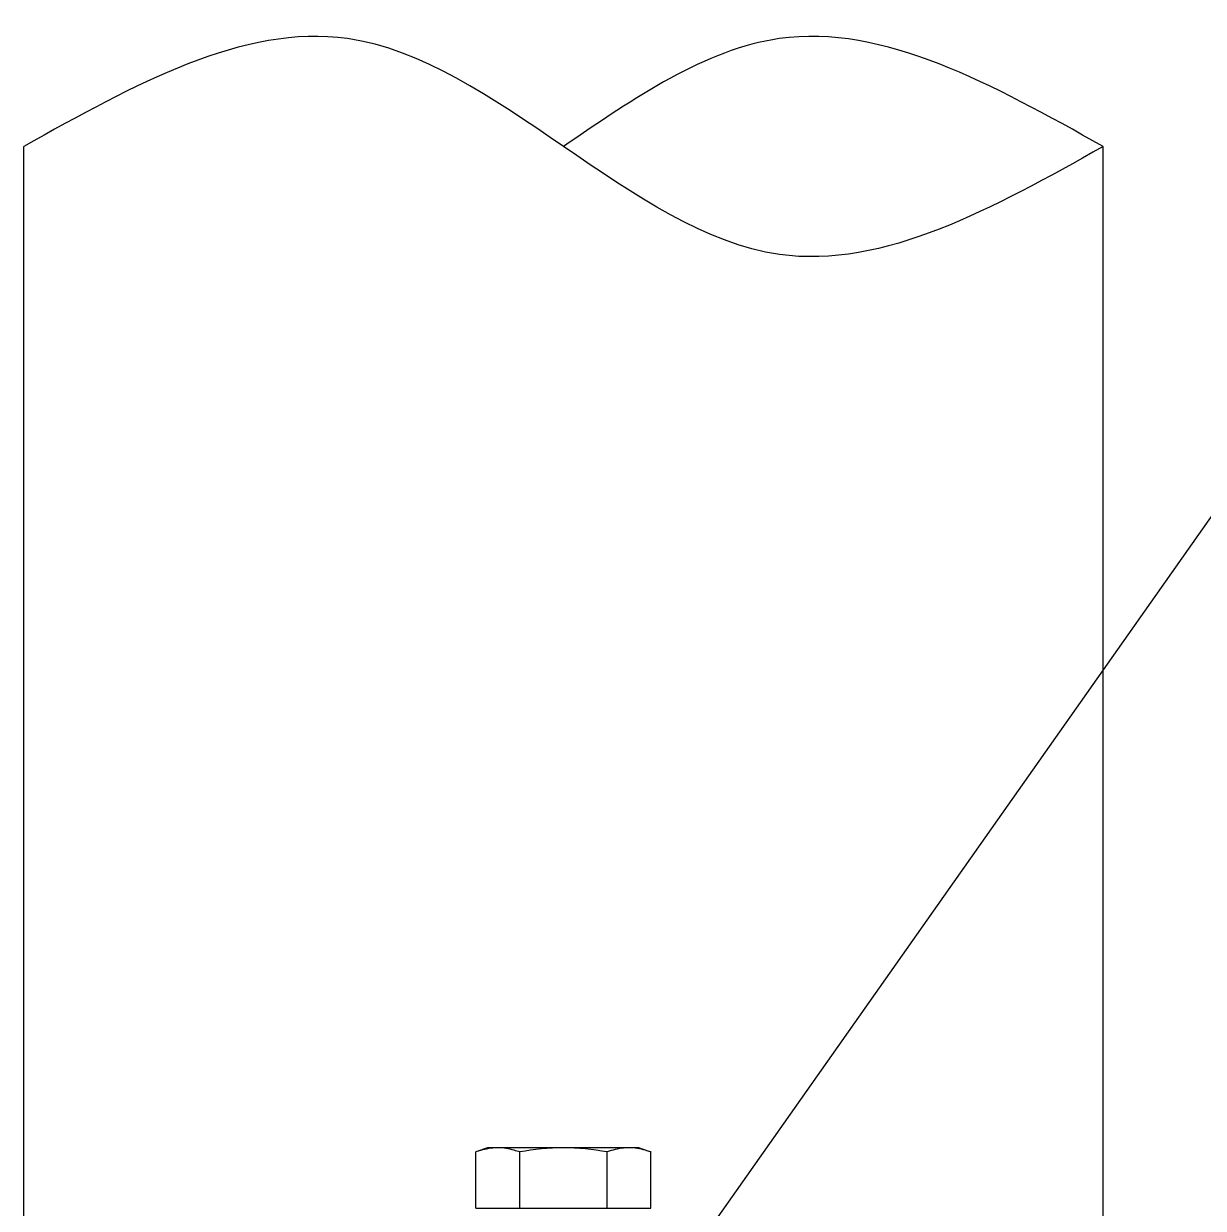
# Model space of a CAD drawing. Extents: x 185245 to 2166646, y -19957 to 815000.
# Drawn here: x 2007384 to 2008426, y 676373 to 677420 of the extents above; entities that cross this region are included whole.
import ezdxf

# ---------------------------------------------------------------- set-up
doc = ezdxf.new("R2010")
doc.units = 0
doc.header["$LTSCALE"] = 1000
doc.header["$MEASUREMENT"] = 0
doc.styles.get("Standard").update_dxf_attribs({"font": 'gbenor.shx', "bigfont": 'gbcbig.shx'})
doc.dimstyles.get("Standard").update_dxf_attribs({"dimscale": 100, "dimtxt": 3.5, "dimasz": 1, "dimexe": 2.5, "dimexo": 3, "dimgap": 1.5, "dimtad": 1, "dimdec": 0, "dimzin": 0, "dimdsep": 46, "dimtxsty": 'Standard', "dimblk": 'ARCHTICK', "dimcen": 0.09, "dimadec": 0, "dimazin": 0, "dimtfac": 1, "dimtdec": 0, "dimtix": 1, "dimtmove": 2, "dimatfit": 3, "dimfxl": 1, "dimtolj": 1, "dimtzin": 0, "dimarcsym": 0})

# ---------------------------------------------------------------- blocks, each defined once
blk = doc.blocks.new('gfhhrryyfd')
at = {"linetype": 'Continuous'}
for p, q in [((3694597.7, -1750985.8), (3694597.7, -1749863.6)), ((3695551.2, -1750964.9), (3695551.2, -1749863.6)), ((3695007.5, -1750748.3), (3694997.2, -1750752)), ((3695141.4, -1750748.3), (3695007.5, -1750748.3)), ((3695141.4, -1750748.3), (3695151.7, -1750752)), ((3694997.2, -1750801.8), (3694997.2, -1750752)), ((3695035.8, -1750801.8), (3695035.8, -1750752)), ((3695113.1, -1750801.8), (3695113.1, -1750752)), ((3695151.7, -1750801.8), (3695151.7, -1750752)), ((3694997.2, -1750801.8), (3695151.7, -1750801.8))]:
    blk.add_line(p, q, dxfattribs=at)
for points, knots in [([(3695551.2, -1749863.6), (3695454.2, -1749917.9), (3695220.2, -1750048.8), (3694928.7, -1749678.4), (3694694.7, -1749809.4), (3694597.7, -1749863.6)], [0, 0, 0, 0, 1046.890993, 2527.418434, 3574.309427, 3574.309427, 3574.309427, 3574.309427]), ([(3695551.2, -1749863.6), (3695454.2, -1749809.4), (3695288.7, -1749716.7), (3695137.2, -1749820.6), (3695074.4, -1749863.6)], [0, 0, 0, 0, 3.604997, 6.154114, 6.154114, 6.154114, 6.154114]), ([(3695007.7, -1750749.1), (3695006.8, -1750749.3), (3695003.3, -1750750), (3694999.8, -1750751.1), (3694997.2, -1750752)], [0, 0, 0, 0, 0.246984, 1, 1, 1, 1]), ([(3695035.8, -1750752), (3695034.2, -1750751.5), (3695028, -1750749.4), (3695021.4, -1750748.3), (3695016.5, -1750748.3)], [0, 0, 0, 0, 0.255699, 1, 1, 1, 1]), ([(3695132.4, -1750748.3), (3695130.8, -1750748.3), (3695124.2, -1750748.6), (3695117.7, -1750750.3), (3695113.1, -1750752)], [0, 0, 0, 0, 0.246322, 1, 1, 1, 1]), ([(3695151.7, -1750752), (3695150.1, -1750751.5), (3695143.9, -1750749.4), (3695137.3, -1750748.3), (3695132.4, -1750748.3)], [0, 0, 0, 0, 0.255699, 1, 1, 1, 1])]:
    blk.add_open_spline(points, degree=3, knots=knots, dxfattribs=at)
for points in [[(3695016.5, -1750748.3), (3695013.6, -1750748.3), (3695010.6, -1750748.6), (3695007.7, -1750749.1)], [(3695074.4, -1750748.3), (3695061.5, -1750748.3), (3695048.5, -1750749.7), (3695035.8, -1750752)], [(3695113.1, -1750752), (3695100.3, -1750749.7), (3695087.4, -1750748.3), (3695074.4, -1750748.3)]]:
    blk.add_open_spline(points, degree=3, dxfattribs=at)
blk.add_leader([(3695116.3, -1750944), (3695847.9, -1749904.8)], dimstyle='Standard', override={"dimgap": 20, "dimtad": 0})

msp = doc.modelspace()

# ---------------------------------------------------------------- block references
at = {"lineweight": -3, "xscale": 0.9999959468841553, "yscale": 0.9999959506094456, "zscale": 0.9999959495959999}
msp.add_blockref('gfhhrryyfd', (-1687199, 2427167.7, 0), dxfattribs=at)

doc.saveas('drawing.dxf')
